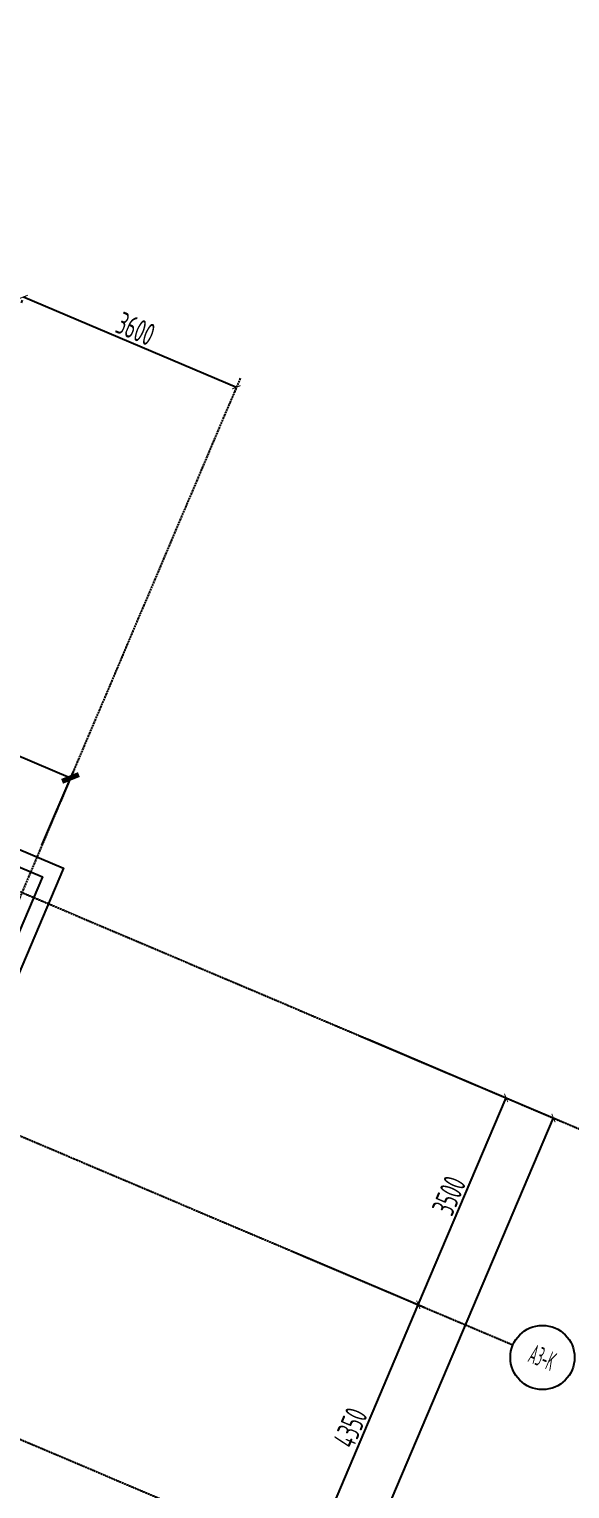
# Model space of a CAD drawing. Extents: x 11778731 to 12222456, y -6694179 to -6314888.
# Drawn here: x 11984654 to 11993071, y -6439611 to -6416880 of the extents above; entities that cross this region are included whole.
import ezdxf
from ezdxf.enums import TextEntityAlignment as Align

# ---------------------------------------------------------------- set-up
doc = ezdxf.new("R2010")
doc.units = 0
doc.header["$LTSCALE"] = 10
doc.header["$MEASUREMENT"] = 0
doc.linetypes.add('A3-RG-axis-100$0$CENTER', pattern=[2, 1.25, -0.25, 0.25, -0.25])
for name, color, linetype in [('A3-RG-axis-100$0$A-DIMS-100', 1, 'Continuous'), ('A3-RG-axis-100$0$A-GRID', 1, 'A3-RG-axis-100$0$CENTER'), ('A3-RG-axis-100$0$A-SYMB', 4, 'Continuous'), ('A3-RI-RF(顶视)$0$A-DIMS-100', 1, 'Continuous'), ('A3-RI-RF(顶视)$0$A-ROOF-EDGE', 2, 'Continuous')]:
    doc.layers.add(name, color=color, linetype=linetype)
doc.styles.add('A3-RG-axis-100$0$$0$XD2008', font='xd-hzs.shx', dxfattribs={"width": 0.7, "bigfont": 'xd-hztxt.shx'})
doc.styles.add('A3-RG-axis-100$0$XD2008', font='xd-hzs.shx', dxfattribs={"width": 0.7, "bigfont": 'xd-hztxt.shx'})
doc.styles.add('A3-RI-RF(顶视)$0$XD2008', font='hzs.shx', dxfattribs={"width": 0.7, "bigfont": 'hztxt.shx'})
doc.dimstyles.new('A3-RG-axis-100$0$XD100$0', dxfattribs={"dimscale": 100, "dimtxt": 3.5, "dimasz": 1, "dimexe": 1, "dimexo": 2, "dimgap": 0.5, "dimtad": 1, "dimdec": 0, "dimdsep": 46, "dimtxsty": 'A3-RG-axis-100$0$XD2008', "dimblk1": 'A3-RG-axis-100$0$_ARCHTICK', "dimblk2": 'A3-RG-axis-100$0$_ARCHTICK', "dimsah": 1, "dimcen": 2.5, "dimclrt": 4, "dimaunit": 1, "dimadec": 0, "dimazin": 0, "dimtfac": 1, "dimtdec": 0, "dimtix": 1, "dimtmove": 0, "dimatfit": 3, "dimfxl": 0, "dimtolj": 1, "dimtzin": 0, "dimarcsym": 0})
doc.dimstyles.new('A3-RI-RF(顶视)$0$XD100$0', dxfattribs={"dimscale": 100, "dimtxt": 3.5, "dimasz": 2, "dimexe": 1, "dimexo": 2, "dimgap": 0.5, "dimtad": 1, "dimdec": 0, "dimdsep": 46, "dimtxsty": 'A3-RI-RF(顶视)$0$XD2008', "dimblk1": 'A3-RI-RF(顶视)$0$_ARCHTICK', "dimblk2": 'A3-RI-RF(顶视)$0$_ARCHTICK', "dimsah": 1, "dimcen": 2.5, "dimclrt": 4, "dimaunit": 1, "dimadec": 0, "dimazin": 0, "dimtfac": 1, "dimtdec": 0, "dimtix": 1, "dimtmove": 0, "dimatfit": 3, "dimfxl": 0, "dimtolj": 1, "dimtzin": 0, "dimarcsym": 0})

# ---------------------------------------------------------------- blocks, each defined once
blk = doc.blocks.new('A3-RG-axis-100$0$_ARCHTICK')
at = {"color": 0, "linetype": 'ByBlock', "const_width": 0.15}
blk.add_lwpolyline([(-0.5, -0.5), (0.5, 0.5)], dxfattribs=at)
blk = doc.blocks.new('*D66')
at = {"layer": 'A3-RG-axis-100$0$A-DIMS-100', "color": 0, "lineweight": -2}
for p, q in [((11984545, -6421100), (11984527, -6421141)), ((11984566, -6421049), (11987880, -6422456)), ((11987859, -6422506), (11987841, -6422548))]:
    blk.add_line(p, q, dxfattribs=at)
at = {"layer": 'Defpoints', "color": 0}
for p in [(11984623, -6420915), (11987880, -6422456), (11987937, -6422322)]:
    blk.add_point(p, dxfattribs=at)
at = {"layer": 'A3-RG-axis-100$0$A-DIMS-100', "color": 0, "lineweight": -2, "xscale": 100, "yscale": 100, "zscale": 100}
for p, rotation in [((11984566, -6421049), 156.999999999898), ((11987880, -6422456), 336.999999999898)]:
    blk.add_blockref('A3-RG-axis-100$0$_ARCHTICK', p, dxfattribs=dict(at, rotation=rotation))
at = {"layer": 'A3-RG-axis-100$0$A-DIMS-100', "color": 4, "insert": (11986311, -6421545), "char_height": 350, "attachment_point": 5, "rotation": 337, "style": 'A3-RG-axis-100$0$XD2008'}
blk.add_mtext('\\A1;3600', dxfattribs=at)
blk = doc.blocks.new('A3-RG-axis-100$0$$0$ECADI-TAG-GRID')
at = {"color": 13}
blk.add_circle((0, 0), 5, dxfattribs=at)
at = {"style": 'A3-RG-axis-100$0$$0$XD2008', "width": 0.7}
blk.add_attdef('GRID', text='', height=5, dxfattribs=at).set_placement((0, 0), align=Align.MIDDLE)
blk = doc.blocks.new('*D28')
at = {"layer": 'A3-RG-axis-100$0$A-DIMS-100', "color": 0, "lineweight": -2}
for p, q in [((11988882, -6435969), (11990804, -6436784)), ((11989012, -6440749), (11990712, -6436745)), ((11986821, -6439819), (11989104, -6440788))]:
    blk.add_line(p, q, dxfattribs=at)
at = {"layer": 'Defpoints', "color": 0}
for p in [(11988698, -6435890), (11990712, -6436745), (11986636, -6439741)]:
    blk.add_point(p, dxfattribs=at)
at = {"layer": 'A3-RG-axis-100$0$A-DIMS-100', "color": 0, "lineweight": -2, "xscale": 100, "yscale": 100, "zscale": 100}
for p, rotation in [((11990712, -6436745), 66.99999999988144), ((11989012, -6440749), 246.9999999998815)]:
    blk.add_blockref('A3-RG-axis-100$0$_ARCHTICK', p, dxfattribs=dict(at, rotation=rotation))
at = {"layer": 'A3-RG-axis-100$0$A-DIMS-100', "color": 4, "insert": (11989655, -6438659), "char_height": 350, "attachment_point": 5, "rotation": 67, "style": 'A3-RG-axis-100$0$XD2008'}
blk.add_mtext('\\A1;4350', dxfattribs=at)
blk = doc.blocks.new('*D29')
at = {"layer": 'A3-RG-axis-100$0$A-DIMS-100', "color": 0, "lineweight": -2}
for p, q in [((11989931, -6432611), (11992172, -6433562)), ((11990712, -6436745), (11992079, -6433523)), ((11988721, -6435900), (11990804, -6436784))]:
    blk.add_line(p, q, dxfattribs=at)
at = {"layer": 'Defpoints', "color": 0}
for p in [(11989747, -6432533), (11992079, -6433523), (11988537, -6435822)]:
    blk.add_point(p, dxfattribs=at)
at = {"layer": 'A3-RG-axis-100$0$A-DIMS-100', "color": 0, "lineweight": -2, "xscale": 100, "yscale": 100, "zscale": 100}
for p, rotation in [((11992079, -6433523), 66.99999999988144), ((11990712, -6436745), 246.9999999998815)]:
    blk.add_blockref('A3-RG-axis-100$0$_ARCHTICK', p, dxfattribs=dict(at, rotation=rotation))
at = {"layer": 'A3-RG-axis-100$0$A-DIMS-100', "color": 4, "insert": (11991189, -6435046), "char_height": 350, "attachment_point": 5, "rotation": 67, "style": 'A3-RG-axis-100$0$XD2008'}
blk.add_mtext('\\A1;3500', dxfattribs=at)
blk = doc.blocks.new('*D30')
at = {"layer": 'A3-RG-axis-100$0$A-DIMS-100', "color": 0, "lineweight": -2}
for p, q in [((11989787, -6432550), (11992908, -6433875)), ((11967770, -6492840), (11992816, -6433836)), ((11964387, -6491404), (11967862, -6492879))]:
    blk.add_line(p, q, dxfattribs=at)
at = {"layer": 'Defpoints', "color": 0}
for p in [(11989603, -6432472), (11992816, -6433836), (11964203, -6491326)]:
    blk.add_point(p, dxfattribs=at)
at = {"layer": 'A3-RG-axis-100$0$A-DIMS-100', "color": 0, "lineweight": -2, "xscale": 100, "yscale": 100, "zscale": 100}
for p, rotation in [((11992816, -6433836), 66.99999999988144), ((11967770, -6492840), 246.9999999998815)]:
    blk.add_blockref('A3-RG-axis-100$0$_ARCHTICK', p, dxfattribs=dict(at, rotation=rotation))
at = {"layer": 'A3-RG-axis-100$0$A-DIMS-100', "color": 4, "insert": (11980086, -6463250), "char_height": 350, "attachment_point": 5, "rotation": 67, "style": 'A3-RG-axis-100$0$XD2008'}
blk.add_mtext('\\A1;64100', dxfattribs=at)
blk = doc.blocks.new('A3-RI-RF(顶视)$0$_ARCHTICK')
at = {"color": 0, "linetype": 'ByBlock', "const_width": 0.4}
blk.add_lwpolyline([(-0.5, -0.5), (0.5, 0.5)], dxfattribs=at)
blk = doc.blocks.new('*D125')
at = {"layer": 'A3-RI-RF(顶视)$0$A-DIMS-100', "color": 0, "lineweight": -2}
for p, q in [((11981539, -6428180), (11982023, -6427042)), ((11981984, -6427134), (11985297, -6428540)), ((11984853, -6429587), (11985337, -6428448))]:
    blk.add_line(p, q, dxfattribs=at)
at = {"layer": 'Defpoints', "color": 0}
for p in [(11981461, -6428364), (11985297, -6428540), (11984775, -6429771)]:
    blk.add_point(p, dxfattribs=at)
at = {"layer": 'A3-RI-RF(顶视)$0$A-DIMS-100', "color": 0, "lineweight": -2, "xscale": 200, "yscale": 200, "zscale": 200}
for p, rotation in [((11981984, -6427134), 156.9999999999055), ((11985297, -6428540), 336.9999999999055)]:
    blk.add_blockref('A3-RI-RF(顶视)$0$_ARCHTICK', p, dxfattribs=dict(at, rotation=rotation))
at = {"layer": 'A3-RI-RF(顶视)$0$A-DIMS-100', "color": 4, "insert": (11983728, -6427630), "char_height": 350, "attachment_point": 5, "rotation": 337, "style": 'A3-RI-RF(顶视)$0$XD2008'}
blk.add_mtext('\\A1;3600', dxfattribs=at)
blk = doc.blocks.new('A3-RG-axis-100')
at = {"layer": 'A3-RG-axis-100$0$A-GRID'}
for p, q in [((11907163.4, -6401280.8), (11992184.7, -6437370.3)), ((11987939.3, -6422316.5), (11976921.4, -6448273.1)), ((11972482, -6425204.7), (11993552.3, -6434148.5)), ((11972636.5, -6433798.2), (11990485, -6441374.5))]:
    blk.add_line(p, q, dxfattribs=at)
at = {"layer": 'A3-RG-axis-100$0$A-SYMB'}
ref = blk.add_blockref('A3-RG-axis-100$0$$0$ECADI-TAG-GRID', (11992645, -6437565.6), dxfattribs=dict(at, xscale=100, yscale=100, zscale=100, rotation=337))
ref.add_attrib('GRID', 'A3-K', dxfattribs={"layer": '0', "height": 300, "rotation": 337, "style": 'A3-RG-axis-100$0$$0$XD2008', "width": 0.5}).set_placement((11992645, -6437565.6), align=Align.MIDDLE)
at = {"layer": 'A3-RG-axis-100$0$A-DIMS-100'}
dim = blk.add_aligned_dim(p1=(11984623.1, -6420915.4), p2=(11987937, -6422322.1), distance=-145.4, dimstyle='A3-RG-axis-100$0$XD100$0', override={"dimasz": 1}, dxfattribs=at)
dim.commit()
dim.dimension.update_dxf_attribs({"geometry": '*D66', "text_midpoint": (11986311.1, -6421545.5)})
for base, p1, p2, picture, middle in [((11992815.9, -6433835.9), (11964203.3, -6491326.2), (11989603.3, -6432472.3), '*D30', (11980085.9, -6463250.1)), ((11992079.5, -6433523.3), (11988536.5, -6435821.7), (11989746.9, -6432533.2), '*D29', (11991188.6, -6435046.3)), ((11990711.9, -6436745.1), (11986636.4, -6439740.8), (11988698.4, -6435890.4), '*D28', (11989655, -6438659.3))]:
    dim = blk.add_linear_dim(base=base, p1=p1, p2=p2, angle=67, dimstyle='A3-RG-axis-100$0$XD100$0', override={"dimasz": 1}, dxfattribs=at)
    dim.commit()
    dim.dimension.update_dxf_attribs({"geometry": picture, "text_midpoint": middle})
blk = doc.blocks.new('A3-RI-RF(顶视)')
at = {"layer": 'A3-RI-RF(顶视)$0$A-ROOF-EDGE'}
for points in [[(11974381.1, -6435190.6), (11977917.2, -6426860), (11985189.3, -6429946.8), (11981653.2, -6438277.4)], [(11974708.9, -6435058.1), (11978049.7, -6427187.8), (11984861.5, -6430079.3), (11981520.7, -6437949.6)]]:
    blk.add_lwpolyline(points, close=True, dxfattribs=at)
at = {"layer": 'A3-RI-RF(顶视)$0$A-DIMS-100'}
dim = blk.add_aligned_dim(p1=(11981461.3, -6428364.4), p2=(11984775.1, -6429771), distance=1337, dimstyle='A3-RI-RF(顶视)$0$XD100$0', dxfattribs=at)
dim.commit()
dim.dimension.update_dxf_attribs({"geometry": '*D125', "text_midpoint": (11983728.5, -6427629.8)})

msp = doc.modelspace()

# ---------------------------------------------------------------- block references
for name in ['A3-RI-RF(顶视)', 'A3-RG-axis-100']:
    msp.add_blockref(name, (0, 0))

doc.saveas('drawing.dxf')
